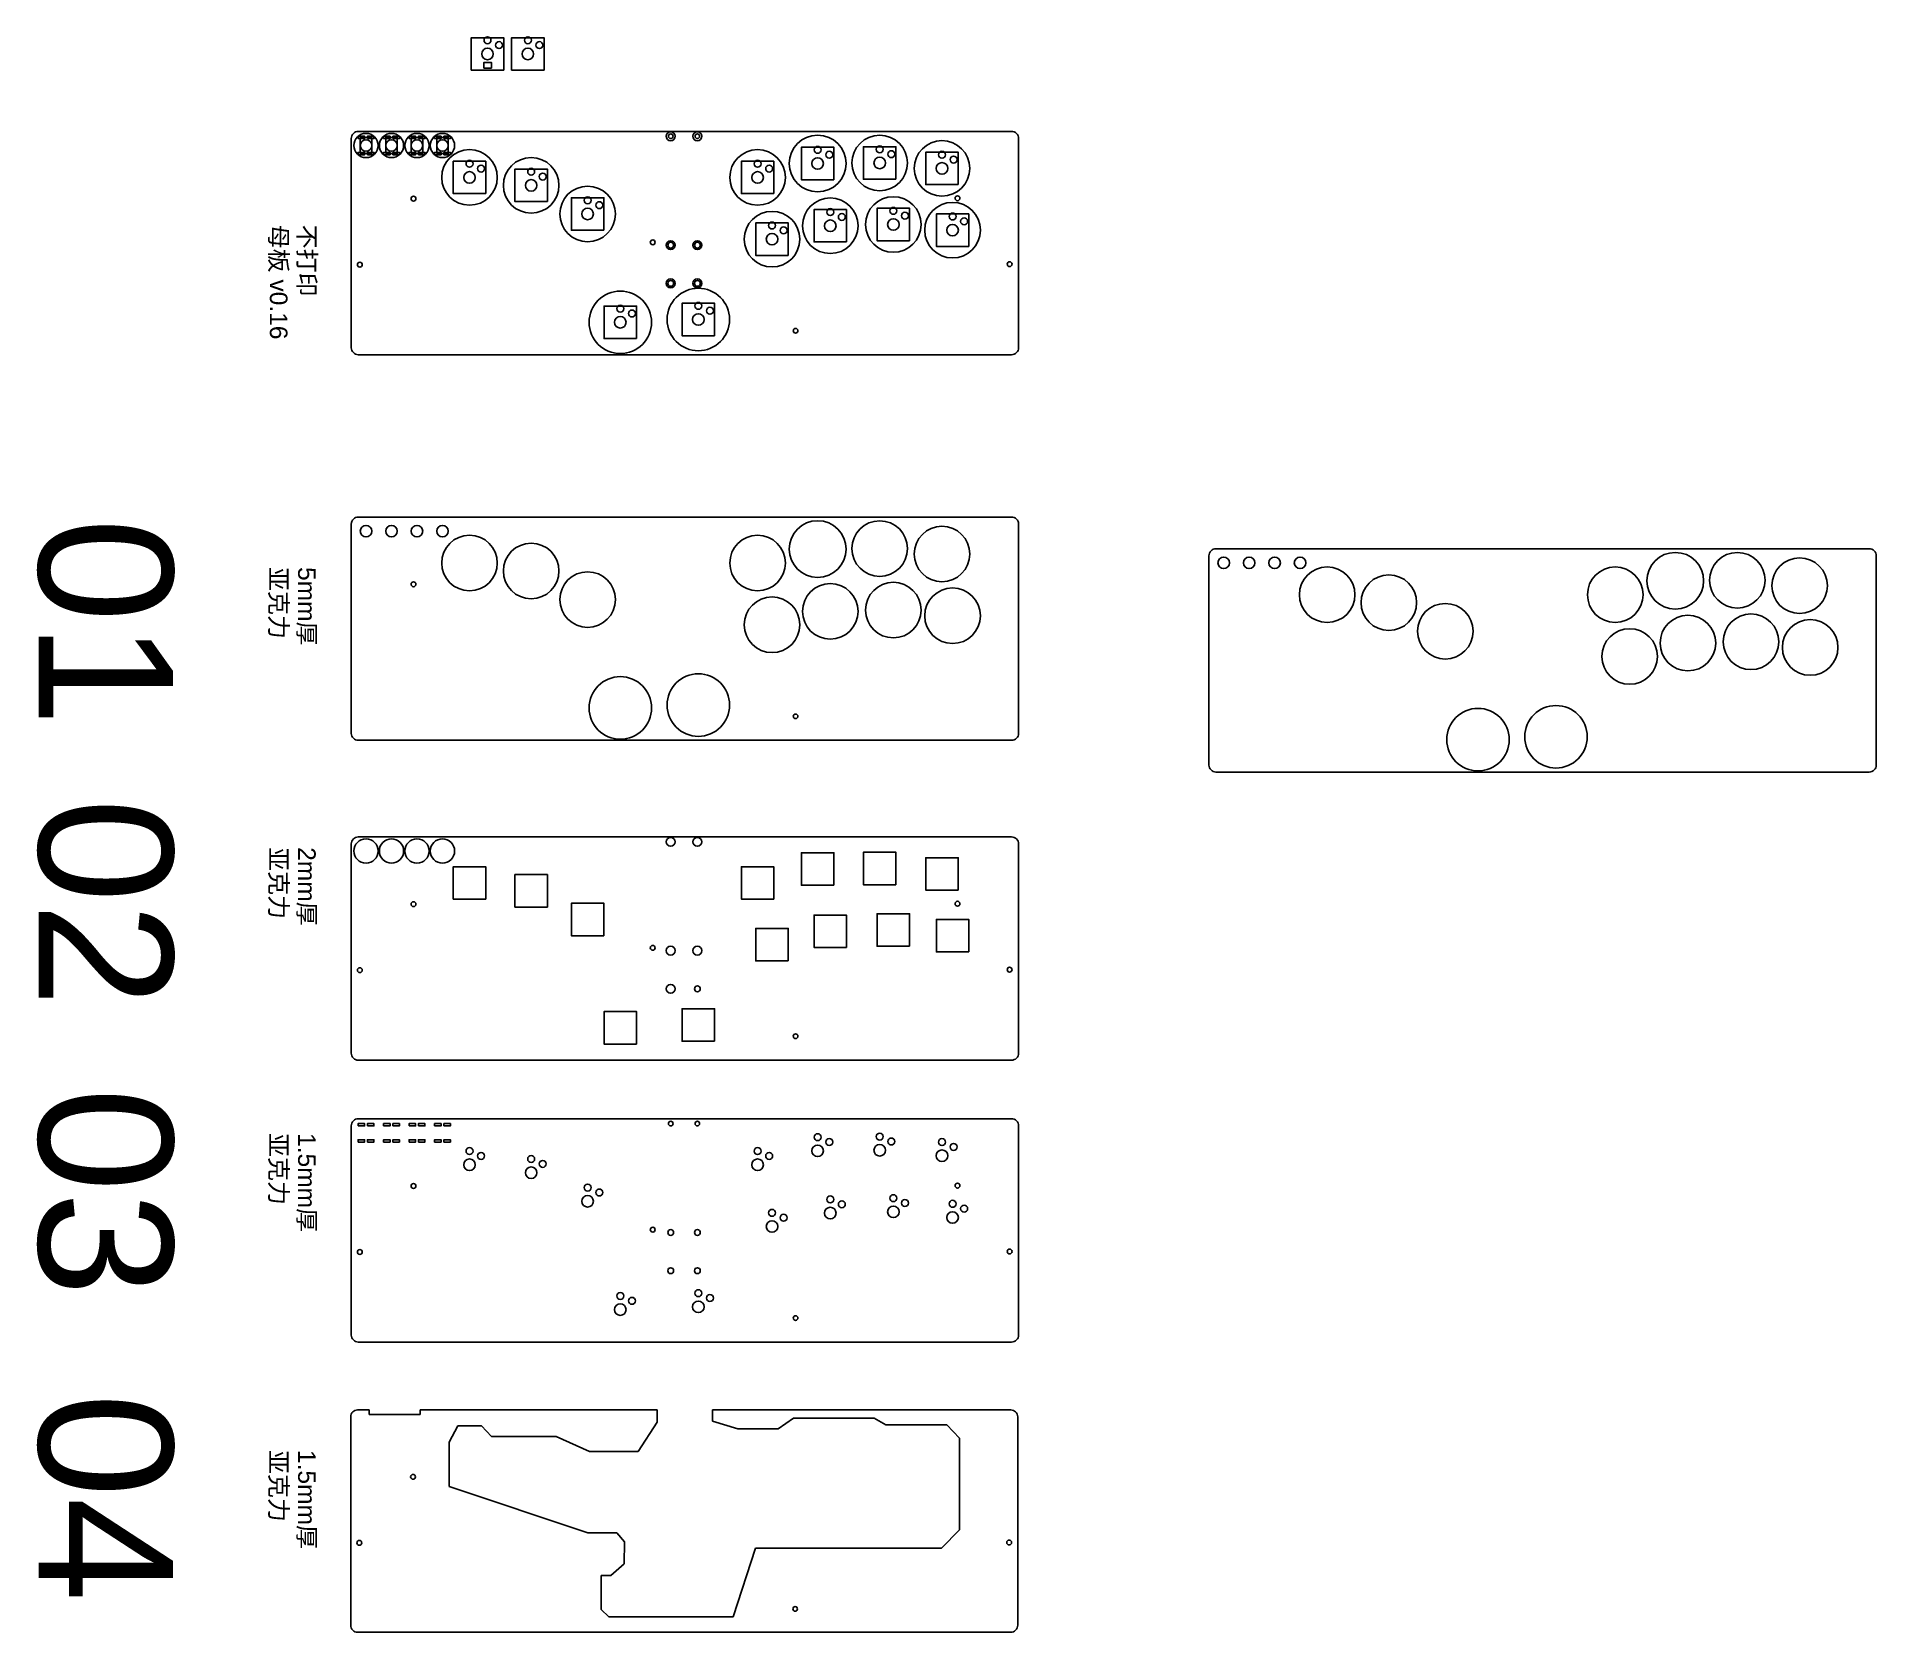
# Model space of a CAD drawing. Header units: millimetres. Extents: x 1891 to 2685, y 1375 to 2064.
import ezdxf

# ---------------------------------------------------------------- set-up
doc = ezdxf.new("R2010")
doc.units = ezdxf.units.MM
doc.layers.add('01 外壳', color=7, linetype='Continuous')
doc.layers.add('边框', color=7, linetype='Continuous')
doc.styles.get("Standard").update_dxf_attribs({"font": 'Arial.ttf'})

msp = doc.modelspace()

# ---------------------------------------------------------------- linework, layer by layer
at = {"transparency": 33554687}
for centre in [(2218.73, 1936.74), (2218.73, 1770.23), (2218.73, 1632.11), (2218.73, 1510.42), (2218.55, 1384.81)]:
    msp.add_circle(centre, 1, dxfattribs=at)
at = {"layer": '01 外壳', "transparency": 33554687}
for p, q in [((2033.08, 1470.75), (2029.63, 1470.75)), ((2033.08, 1470.75), (2034.58, 1470.75)), ((2034.58, 1470.75), (2034.58, 1468.75)), ((2056.58, 1470.75), (2158.94, 1470.75)), ((2056.58, 1468.75), (2056.58, 1470.75)), ((2158.94, 1465.5), (2158.94, 1470.75)), ((2182.8, 1465.92), (2182.8, 1470.75)), ((2034.58, 1468.75), (2056.58, 1468.75)), ((2072.86, 1463.9), (2069.21, 1456.76)), ((2072.86, 1463.9), (2083.05, 1463.9)), ((2083.05, 1463.9), (2087.47, 1459.26)), ((2150.83, 1452.85), (2158.94, 1465.5)), ((2193.84, 1462.52), (2182.8, 1465.92)), ((2211.23, 1462.52), (2193.84, 1462.52)), ((2217.77, 1467.15), (2211.23, 1462.52)), ((2225.66, 1467.15), (2217.77, 1467.15)), ((2252.65, 1467.15), (2225.66, 1467.15)), ((2257.63, 1464.34), (2252.65, 1467.15)), ((2284.05, 1464.34), (2257.63, 1464.34)), ((2289.56, 1458.55), (2284.05, 1464.34)), ((2069.21, 1456.76), (2069.21, 1437.64)), ((2087.47, 1459.26), (2115.4, 1459.26)), ((2129.71, 1452.85), (2115.4, 1459.26)), ((2289.56, 1418.95), (2289.56, 1458.55)), ((2150.83, 1452.85), (2129.71, 1452.85)), ((2069.21, 1437.64), (2129.04, 1417.67)), ((2129.04, 1417.67), (2141.62, 1417.67)), ((2144.9, 1413.82), (2141.62, 1417.67)), ((2144.68, 1404.34), (2144.9, 1413.82)), ((2289.56, 1418.95), (2281.74, 1411.09)), ((2191.77, 1381.43), (2201.36, 1411.09)), ((2201.36, 1411.09), (2281.74, 1411.09)), ((2134.78, 1399.2), (2138.98, 1399.2)), ((2134.78, 1399.2), (2134.78, 1384.59)), ((2138.98, 1399.2), (2144.68, 1404.34)), ((2138.08, 1381.43), (2134.78, 1384.59)), ((2138.08, 1381.43), (2191.77, 1381.43))]:
    msp.add_line(p, q, dxfattribs=at)
for points in [[(2092.71, 2049.25), (2092.71, 2063.25), (2078.71, 2063.25), (2078.71, 2049.25)], [(2110.14, 2049.25), (2110.14, 2063.25), (2096.14, 2063.25), (2096.14, 2049.25)], [(2084.16, 2050.16), (2084.16, 2052.6), (2087.37, 2052.6), (2087.37, 2050.16)], [(2029.86, 2019.71), (2032.66, 2019.71), (2032.66, 2020.71), (2029.86, 2020.71)], [(2030.76, 2013.21), (2035.76, 2013.21), (2035.76, 2020.21), (2030.76, 2020.21)], [(2033.86, 2019.71), (2036.66, 2019.71), (2036.66, 2020.71), (2033.86, 2020.71)], [(2040.86, 2019.71), (2043.66, 2019.71), (2043.66, 2020.71), (2040.86, 2020.71)], [(2041.76, 2013.21), (2046.76, 2013.21), (2046.76, 2020.21), (2041.76, 2020.21)], [(2044.86, 2019.71), (2047.66, 2019.71), (2047.66, 2020.71), (2044.86, 2020.71)], [(2051.86, 2019.71), (2054.66, 2019.71), (2054.66, 2020.71), (2051.86, 2020.71)], [(2052.76, 2013.21), (2057.76, 2013.21), (2057.76, 2020.21), (2052.76, 2020.21)], [(2055.86, 2019.71), (2058.66, 2019.71), (2058.66, 2020.71), (2055.86, 2020.71)], [(2062.86, 2019.71), (2065.66, 2019.71), (2065.66, 2020.71), (2062.86, 2020.71)], [(2063.76, 2013.21), (2068.76, 2013.21), (2068.76, 2020.21), (2063.76, 2020.21)], [(2066.86, 2019.71), (2069.66, 2019.71), (2069.66, 2020.71), (2066.86, 2020.71)], [(2029.86, 2012.71), (2032.66, 2012.71), (2032.66, 2013.71), (2029.86, 2013.71)], [(2033.86, 2012.71), (2036.66, 2012.71), (2036.66, 2013.71), (2033.86, 2013.71)], [(2040.86, 2012.71), (2043.66, 2012.71), (2043.66, 2013.71), (2040.86, 2013.71)], [(2044.86, 2012.71), (2047.66, 2012.71), (2047.66, 2013.71), (2044.86, 2013.71)], [(2051.86, 2012.71), (2054.66, 2012.71), (2054.66, 2013.71), (2051.86, 2013.71)], [(2055.86, 2012.71), (2058.66, 2012.71), (2058.66, 2013.71), (2055.86, 2013.71)], [(2062.86, 2012.71), (2065.66, 2012.71), (2065.66, 2013.71), (2062.86, 2013.71)], [(2066.86, 2012.71), (2069.66, 2012.71), (2069.66, 2013.71), (2066.86, 2013.71)], [(2084.95, 1995.92), (2084.95, 2009.92), (2070.95, 2009.92), (2070.95, 1995.92)], [(2209.33, 1995.92), (2209.33, 2009.92), (2195.33, 2009.92), (2195.33, 1995.92)], [(2235.26, 2001.94), (2235.26, 2015.94), (2221.26, 2015.94), (2221.26, 2001.94)], [(2262.05, 2002.16), (2262.05, 2016.16), (2248.05, 2016.16), (2248.05, 2002.16)], [(2288.95, 1999.83), (2288.95, 2013.83), (2274.95, 2013.83), (2274.95, 1999.83)], [(2111.56, 1992.5), (2111.56, 2006.5), (2097.56, 2006.5), (2097.56, 1992.5)], [(2135.95, 1980.14), (2135.95, 1994.14), (2121.95, 1994.14), (2121.95, 1980.14)], [(2240.71, 1975.05), (2240.71, 1989.05), (2226.71, 1989.05), (2226.71, 1975.05)], [(2267.94, 1975.61), (2267.94, 1989.61), (2253.94, 1989.61), (2253.94, 1975.61)], [(2293.51, 1973.16), (2293.51, 1987.16), (2279.51, 1987.16), (2279.51, 1973.16)], [(2215.56, 1969.27), (2215.56, 1983.27), (2201.56, 1983.27), (2201.56, 1969.27)], [(2150.06, 1933.36), (2150.06, 1947.36), (2136.06, 1947.36), (2136.06, 1933.36)], [(2183.74, 1934.58), (2183.74, 1948.58), (2169.74, 1948.58), (2169.74, 1934.58)], [(2235.26, 1697.31), (2235.26, 1711.31), (2221.26, 1711.31), (2221.26, 1697.31)], [(2262.05, 1697.53), (2262.05, 1711.53), (2248.05, 1711.53), (2248.05, 1697.53)], [(2288.95, 1695.2), (2288.95, 1709.2), (2274.95, 1709.2), (2274.95, 1695.2)], [(2084.95, 1691.29), (2084.95, 1705.29), (2070.95, 1705.29), (2070.95, 1691.29)], [(2111.56, 1687.87), (2111.56, 1701.87), (2097.56, 1701.87), (2097.56, 1687.87)], [(2209.33, 1691.29), (2209.33, 1705.29), (2195.33, 1705.29), (2195.33, 1691.29)], [(2135.95, 1675.51), (2135.95, 1689.51), (2121.95, 1689.51), (2121.95, 1675.51)], [(2240.71, 1670.42), (2240.71, 1684.42), (2226.71, 1684.42), (2226.71, 1670.42)], [(2267.94, 1670.97), (2267.94, 1684.97), (2253.94, 1684.97), (2253.94, 1670.97)], [(2215.56, 1664.63), (2215.56, 1678.63), (2201.56, 1678.63), (2201.56, 1664.63)], [(2293.51, 1668.53), (2293.51, 1682.53), (2279.51, 1682.53), (2279.51, 1668.53)], [(2150.06, 1628.73), (2150.06, 1642.73), (2136.06, 1642.73), (2136.06, 1628.73)], [(2183.74, 1629.95), (2183.74, 1643.95), (2169.74, 1643.95), (2169.74, 1629.95)], [(2029.86, 1593.39), (2032.66, 1593.39), (2032.66, 1594.39), (2029.86, 1594.39)], [(2033.86, 1593.39), (2036.66, 1593.39), (2036.66, 1594.39), (2033.86, 1594.39)], [(2040.86, 1593.39), (2043.66, 1593.39), (2043.66, 1594.39), (2040.86, 1594.39)], [(2044.86, 1593.39), (2047.66, 1593.39), (2047.66, 1594.39), (2044.86, 1594.39)], [(2051.86, 1593.39), (2054.66, 1593.39), (2054.66, 1594.39), (2051.86, 1594.39)], [(2055.86, 1593.39), (2058.66, 1593.39), (2058.66, 1594.39), (2055.86, 1594.39)], [(2062.86, 1593.39), (2065.66, 1593.39), (2065.66, 1594.39), (2062.86, 1594.39)], [(2066.86, 1593.39), (2069.66, 1593.39), (2069.66, 1594.39), (2066.86, 1594.39)], [(2029.86, 1586.39), (2032.66, 1586.39), (2032.66, 1587.39), (2029.86, 1587.39)], [(2033.86, 1586.39), (2036.66, 1586.39), (2036.66, 1587.39), (2033.86, 1587.39)], [(2040.86, 1586.39), (2043.66, 1586.39), (2043.66, 1587.39), (2040.86, 1587.39)], [(2044.86, 1586.39), (2047.66, 1586.39), (2047.66, 1587.39), (2044.86, 1587.39)], [(2051.86, 1586.39), (2054.66, 1586.39), (2054.66, 1587.39), (2051.86, 1587.39)], [(2055.86, 1586.39), (2058.66, 1586.39), (2058.66, 1587.39), (2055.86, 1587.39)], [(2062.86, 1586.39), (2065.66, 1586.39), (2065.66, 1587.39), (2062.86, 1587.39)], [(2066.86, 1586.39), (2069.66, 1586.39), (2069.66, 1587.39), (2066.86, 1587.39)]]:
    msp.add_lwpolyline(points, close=True, dxfattribs=at)
for points in [[(2026.91, 2019.78, -0.414214), (2029.91, 2022.78), (2312.01, 2022.78, -0.414214), (2315.01, 2019.78), (2315.01, 1929.38, -0.414214), (2312.01, 1926.38), (2029.91, 1926.38, -0.414214), (2026.91, 1929.38)], [(2026.91, 1853.27, -0.414214), (2029.91, 1856.27), (2312.01, 1856.27, -0.414214), (2315.01, 1853.27), (2315.01, 1762.87, -0.414214), (2312.01, 1759.87), (2029.91, 1759.87, -0.414214), (2026.91, 1762.87)], [(2397.22, 1839.59, -0.414214), (2400.22, 1842.59), (2682.32, 1842.59, -0.414214), (2685.32, 1839.59), (2685.32, 1749.19, -0.414214), (2682.32, 1746.19), (2400.22, 1746.19, -0.414214), (2397.22, 1749.19)], [(2026.91, 1715.15, -0.414214), (2029.91, 1718.15), (2312.01, 1718.15, -0.414214), (2315.01, 1715.15), (2315.01, 1624.75, -0.414214), (2312.01, 1621.75), (2029.91, 1621.75, -0.414214), (2026.91, 1624.75)], [(2026.91, 1593.46, -0.414214), (2029.91, 1596.46), (2312.01, 1596.46, -0.414214), (2315.01, 1593.46), (2315.01, 1503.06, -0.414214), (2312.01, 1500.06), (2029.91, 1500.06, -0.414214), (2026.91, 1503.06)]]:
    msp.add_lwpolyline(points, format="xyb", close=True, dxfattribs=at)
msp.add_lwpolyline([(2029.63, 1470.75, 0.414214), (2026.63, 1467.75), (2026.63, 1377.75, 0.414214), (2029.63, 1374.75), (2311.63, 1374.75, 0.414214), (2314.63, 1377.75), (2314.63, 1467.75, 0.414214), (2311.63, 1470.75), (2182.8, 1470.75)], format="xyb", dxfattribs=at)
msp.add_lwpolyline([(2158.94, 1470.75), (2056.58, 1470.75)], dxfattribs=at)
for centre, radius in [((2085.71, 2056.25), 2.5), ((2085.71, 2062.15), 1.5), ((2090.71, 2060.05), 1.5), ((2103.14, 2056.25), 2.5), ((2103.14, 2062.15), 1.5), ((2108.14, 2060.05), 1.5), ((2033.26, 2016.71), 5.25), ((2033.26, 2016.71), 2.5), ((2044.26, 2016.71), 5.25), ((2044.26, 2016.71), 2.5), ((2055.26, 2016.71), 5.25), ((2055.26, 2016.71), 2.5), ((2066.26, 2016.71), 5.25), ((2066.26, 2016.71), 2.5), ((2164.81, 2020.69), 1.9), ((2164.81, 2020.69), 1), ((2176.31, 2020.69), 1.9), ((2176.31, 2020.69), 1), ((2255.05, 2009.16), 12), ((2281.95, 2006.83), 12), ((2077.95, 2002.92), 12), ((2077.95, 2008.82), 1.5), ((2104.56, 1999.5), 12), ((2202.33, 2002.92), 12), ((2202.33, 2008.82), 1.5), ((2228.26, 2008.94), 2.5), ((2228.26, 2014.84), 1.5), ((2228.26, 2014.84), 1.5), ((2233.26, 2012.74), 1.5), ((2255.05, 2009.16), 2.5), ((2255.05, 2015.06), 1.5), ((2255.05, 2015.06), 1.5), ((2260.05, 2012.96), 1.5), ((2281.95, 2012.73), 1.5), ((2286.95, 2010.63), 1.5), ((2077.95, 2002.92), 2.5), ((2082.95, 2006.72), 1.5), ((2104.56, 1999.5), 2.5), ((2104.56, 2005.4), 1.5), ((2109.56, 2003.3), 1.5), ((2202.33, 2002.92), 2.5), ((2207.33, 2006.72), 1.5), ((2281.95, 2006.83), 2.5), ((2053.76, 1993.76), 1.05), ((2128.95, 1987.14), 12), ((2128.95, 1993.04), 1.5), ((2233.71, 1982.05), 12), ((2260.94, 1982.61), 12), ((2288.65, 1993.93), 1.05), ((2128.95, 1987.14), 2.5), ((2133.95, 1990.94), 1.5), ((2208.56, 1976.27), 12), ((2233.71, 1987.95), 1.5), ((2238.71, 1985.85), 1.5), ((2260.94, 1988.51), 1.5), ((2265.94, 1986.41), 1.5), ((2286.51, 1980.16), 12), ((2286.51, 1986.06), 1.5), ((2208.56, 1976.27), 2.5), ((2208.56, 1982.17), 1.5), ((2213.56, 1980.07), 1.5), ((2233.71, 1982.05), 2.5), ((2260.94, 1982.61), 2.5), ((2286.51, 1980.16), 2.5), ((2291.51, 1983.96), 1.5), ((2157.06, 1974.89), 1.05), ((2164.81, 1973.68), 1.9), ((2164.81, 1973.68), 1.25), ((2176.31, 1973.68), 1.9), ((2176.31, 1973.68), 1.25), ((2030.56, 1965.26), 1.05), ((2311.14, 1965.45), 1.05), ((2143.06, 1940.36), 13.5), ((2164.81, 1957.18), 1.9), ((2176.74, 1941.58), 13.5), ((2164.81, 1957.18), 1.25), ((2176.31, 1957.18), 1.9), ((2176.31, 1957.18), 1.25), ((2143.06, 1946.26), 1.5), ((2176.74, 1947.48), 1.5), ((2181.74, 1945.38), 1.5), ((2143.06, 1940.36), 2.5), ((2148.06, 1944.16), 1.5), ((2176.74, 1941.58), 2.5), ((2033.26, 1850.2), 2.5), ((2044.26, 1850.2), 2.5), ((2055.26, 1850.2), 2.5), ((2066.26, 1850.2), 2.5), ((2255.05, 1842.66), 12), ((2281.95, 1840.32), 12), ((2077.95, 1836.42), 12), ((2104.56, 1832.99), 12), ((2202.33, 1836.42), 12), ((2403.57, 1836.52), 2.5), ((2414.57, 1836.52), 2.5), ((2425.57, 1836.52), 2.5), ((2436.57, 1836.52), 2.5), ((2448.26, 1822.74), 12), ((2572.64, 1822.74), 12), ((2625.36, 1828.98), 12), ((2652.26, 1826.64), 12), ((2053.76, 1827.26), 1.05), ((2128.95, 1820.64), 12), ((2233.71, 1815.55), 12), ((2260.94, 1816.1), 12), ((2474.88, 1819.31), 12), ((2208.56, 1809.76), 12), ((2286.51, 1813.66), 12), ((2499.26, 1806.96), 12), ((2604.02, 1801.86), 12), ((2631.25, 1802.42), 12), ((2656.82, 1799.97), 12), ((2578.87, 1796.08), 12), ((2143.06, 1773.86), 13.5), ((2176.74, 1775.08), 13.5), ((2513.37, 1760.17), 13.5), ((2547.05, 1761.4), 13.5), ((2033.26, 1712.08), 5.25), ((2044.26, 1712.08), 5.25), ((2055.26, 1712.08), 5.25), ((2066.26, 1712.08), 5.25), ((2164.81, 1716.05), 1.9), ((2176.31, 1716.05), 1.9), ((2053.76, 1689.13), 1.05), ((2288.65, 1689.3), 1.05), ((2157.06, 1670.26), 1.05), ((2164.81, 1669.05), 1.9), ((2176.31, 1669.05), 1.9), ((2030.56, 1660.63), 1.05), ((2311.14, 1660.82), 1.05), ((2164.81, 1652.55), 1.9), ((2176.31, 1652.55), 1.25), ((2164.81, 1594.36), 1), ((2176.31, 1594.36), 1), ((2228.26, 1588.52), 1.5), ((2228.26, 1588.52), 1.5), ((2255.05, 1588.74), 1.5), ((2255.05, 1588.74), 1.5), ((2077.95, 1582.5), 1.5), ((2082.95, 1580.4), 1.5), ((2104.56, 1579.08), 1.5), ((2202.33, 1582.5), 1.5), ((2207.33, 1580.4), 1.5), ((2228.26, 1582.62), 2.5), ((2233.26, 1586.42), 1.5), ((2255.05, 1582.84), 2.5), ((2260.05, 1586.64), 1.5), ((2281.95, 1580.51), 2.5), ((2281.95, 1586.41), 1.5), ((2286.95, 1584.31), 1.5), ((2077.95, 1576.6), 2.5), ((2104.56, 1573.18), 2.5), ((2109.56, 1576.98), 1.5), ((2202.33, 1576.6), 2.5), ((2053.76, 1567.44), 1.05), ((2128.95, 1566.72), 1.5), ((2133.95, 1564.62), 1.5), ((2288.65, 1567.61), 1.05), ((2128.95, 1560.82), 2.5), ((2208.56, 1555.84), 1.5), ((2233.71, 1555.73), 2.5), ((2233.71, 1561.63), 1.5), ((2238.71, 1559.53), 1.5), ((2260.94, 1556.28), 2.5), ((2260.94, 1562.18), 1.5), ((2265.94, 1560.08), 1.5), ((2286.51, 1559.74), 1.5), ((2291.51, 1557.64), 1.5), ((2157.06, 1548.57), 1.05), ((2208.56, 1549.94), 2.5), ((2213.56, 1553.74), 1.5), ((2286.51, 1553.84), 2.5), ((2164.81, 1547.36), 1.25), ((2176.31, 1547.36), 1.25), ((2030.56, 1538.94), 1.05), ((2311.14, 1539.13), 1.05), ((2164.81, 1530.86), 1.25), ((2176.31, 1530.86), 1.25), ((2143.06, 1519.94), 1.5), ((2148.06, 1517.84), 1.5), ((2176.74, 1515.26), 2.5), ((2176.74, 1521.16), 1.5), ((2181.74, 1519.06), 1.5), ((2143.06, 1514.04), 2.5), ((2053.58, 1441.83), 1.05), ((2030.38, 1413.33), 1.05), ((2030.38, 1413.33), 1.05), ((2310.96, 1413.52), 1.05)]:
    msp.add_circle(centre, radius, dxfattribs=at)
at = {"layer": '边框', "transparency": 33554687}
for centre in [(2228.26, 2008.94), (2228.26, 1842.43), (2598.57, 1828.75)]:
    msp.add_circle(centre, 12.25, dxfattribs=at)

# ---------------------------------------------------------------- texts
at = {"layer": '01 外壳', "transparency": 33554687}
for s, height, p in [('母板 v0.16', 7.587, (1991.75, 1982.53)), ('不打印', 7.587, (2003.94, 1982.53)), ('01', 57.987, (1891.92, 1855.88)), ('亚克力', 7.587, (1991.75, 1834.7)), ('5mm厚', 7.587, (2003.94, 1834.7)), ('02', 57.987, (1891.92, 1734.83)), ('亚克力', 7.587, (1991.75, 1713.74)), ('2mm厚', 7.587, (2003.94, 1713.74)), ('03', 57.987, (1891.92, 1609.94)), ('亚克力', 7.587, (1991.75, 1590.28)), ('1.5mm厚', 7.587, (2003.94, 1590.28)), ('04', 57.987, (1891.92, 1478.01)), ('亚克力', 7.587, (1991.75, 1453.45)), ('1.5mm厚', 7.587, (2003.94, 1453.45))]:
    msp.add_text(s, height=height, rotation=270, dxfattribs=at).set_placement(p)

doc.saveas('drawing.dxf')
